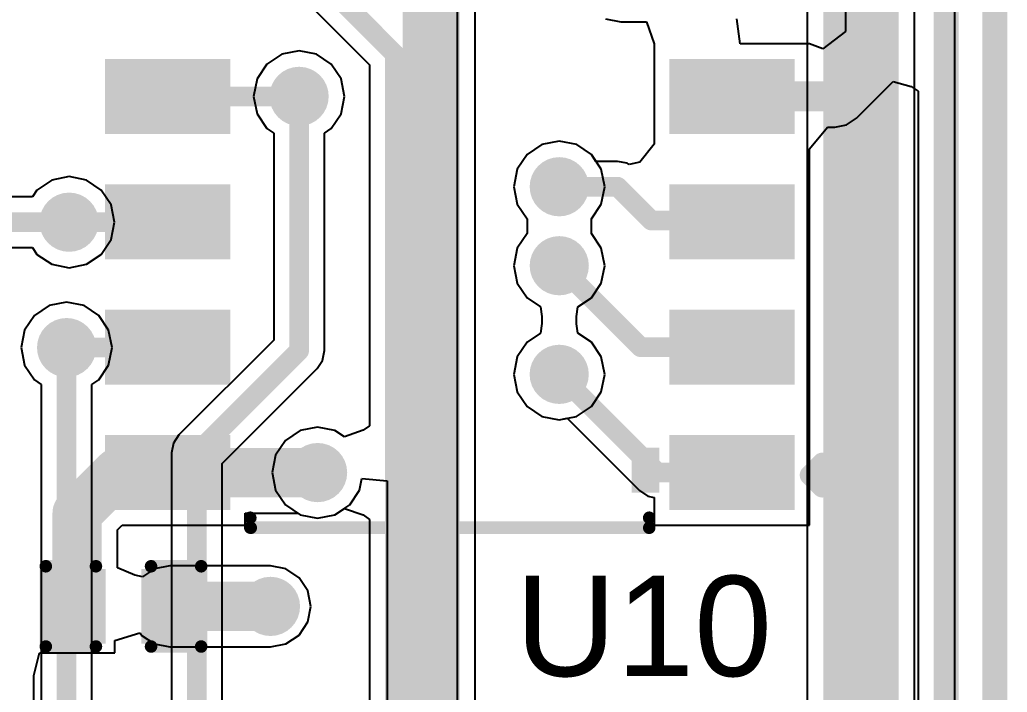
# Model space of a CAD drawing. Header units: millimetres. Extents: x -0.52 to 3.79, y -0.54 to 3.26.
# Drawn here: x 3.4003 to 3.7944, y 1.6866 to 1.9547 of the extents above; entities that cross this region are included whole.
import ezdxf

# ---------------------------------------------------------------- set-up
doc = ezdxf.new("R2010")
doc.units = ezdxf.units.MM
doc.header["$MEASUREMENT"] = 0
for name, color, linetype in [('BottomLayer', 5, 'Continuous'), ('BottomSolder', 6, 'Continuous'), ('Mechanical2', 216, 'Continuous'), ('TopLayer', 1, 'Continuous'), ('TopOverlay', 2, 'Continuous'), ('TopPaste', 8, 'Continuous'), ('TopSolder', 216, 'Continuous'), ('ViaHoleLayer', 16, 'Continuous')]:
    doc.layers.add(name, color=color, linetype=linetype)
doc.styles.add('Arial', font='', dxfattribs={"height": 0.2})
doc.styles.get('Arial').set_extended_font_data('Arial')

# ---------------------------------------------------------------- blocks, each defined once
blk = doc.blocks.new('16_SOIC_73')
at = {"layer": 'TopLayer'}
for points in [[(-0.025, 0.01496), (0.025, 0.01496), (0.025, -0.01496), (-0.025, -0.01496)], [(0.2002, 0.01496), (0.2502, 0.01496), (0.2502, -0.01496), (0.2002, -0.01496)], [(-0.025, -0.03504), (0.025, -0.03504), (0.025, -0.06496), (-0.025, -0.06496)], [(0.2002, -0.03504), (0.2502, -0.03504), (0.2502, -0.06496), (0.2002, -0.06496)], [(-0.025, -0.08504), (0.025, -0.08504), (0.025, -0.11496), (-0.025, -0.11496)], [(0.2002, -0.08504), (0.2502, -0.08504), (0.2502, -0.11496), (0.2002, -0.11496)], [(-0.025, -0.13504), (0.025, -0.13504), (0.025, -0.16496), (-0.025, -0.16496)], [(0.2002, -0.13504), (0.2502, -0.13504), (0.2502, -0.16496), (0.2002, -0.16496)], [(-0.025, -0.18504), (0.025, -0.18504), (0.025, -0.21496), (-0.025, -0.21496)], [(0.2002, -0.18504), (0.2502, -0.18504), (0.2502, -0.21496), (0.2002, -0.21496)], [(-0.025, -0.23504), (0.025, -0.23504), (0.025, -0.26496), (-0.025, -0.26496)], [(0.2002, -0.23504), (0.2502, -0.23504), (0.2502, -0.26496), (0.2002, -0.26496)], [(-0.025, -0.28504), (0.025, -0.28504), (0.025, -0.31496), (-0.025, -0.31496)], [(0.2002, -0.28504), (0.2502, -0.28504), (0.2502, -0.31496), (0.2002, -0.31496)], [(-0.025, -0.33504), (0.025, -0.33504), (0.025, -0.36496), (-0.025, -0.36496)], [(0.2002, -0.33504), (0.2502, -0.33504), (0.2502, -0.36496), (0.2002, -0.36496)]]:
    blk.add_hatch(color=1, dxfattribs=at).paths.add_polyline_path(points)
at = {"layer": 'TopOverlay'}
blk.add_hatch(color=2, dxfattribs=at).paths.add_polyline_path([(0.029, -0.01), (0.04, -0.01), (0.04, 0.008), (0.029, 0.008)])
at = {"layer": 'TopPaste'}
for points in [[(-0.025, 0.01496), (0.025, 0.01496), (0.025, -0.01496), (-0.025, -0.01496)], [(0.2002, 0.01496), (0.2502, 0.01496), (0.2502, -0.01496), (0.2002, -0.01496)], [(-0.025, -0.03504), (0.025, -0.03504), (0.025, -0.06496), (-0.025, -0.06496)], [(0.2002, -0.03504), (0.2502, -0.03504), (0.2502, -0.06496), (0.2002, -0.06496)], [(-0.025, -0.08504), (0.025, -0.08504), (0.025, -0.11496), (-0.025, -0.11496)], [(0.2002, -0.08504), (0.2502, -0.08504), (0.2502, -0.11496), (0.2002, -0.11496)], [(-0.025, -0.13504), (0.025, -0.13504), (0.025, -0.16496), (-0.025, -0.16496)], [(0.2002, -0.13504), (0.2502, -0.13504), (0.2502, -0.16496), (0.2002, -0.16496)], [(-0.025, -0.18504), (0.025, -0.18504), (0.025, -0.21496), (-0.025, -0.21496)], [(0.2002, -0.18504), (0.2502, -0.18504), (0.2502, -0.21496), (0.2002, -0.21496)], [(-0.025, -0.23504), (0.025, -0.23504), (0.025, -0.26496), (-0.025, -0.26496)], [(0.2002, -0.23504), (0.2502, -0.23504), (0.2502, -0.26496), (0.2002, -0.26496)], [(-0.025, -0.28504), (0.025, -0.28504), (0.025, -0.31496), (-0.025, -0.31496)], [(0.2002, -0.28504), (0.2502, -0.28504), (0.2502, -0.31496), (0.2002, -0.31496)], [(-0.025, -0.33504), (0.025, -0.33504), (0.025, -0.36496), (-0.025, -0.36496)], [(0.2002, -0.33504), (0.2502, -0.33504), (0.2502, -0.36496), (0.2002, -0.36496)]]:
    blk.add_hatch(color=8, dxfattribs=at).paths.add_polyline_path(points)
at = {"layer": 'TopSolder'}
for points in [[(-0.025, 0.01496), (0.025, 0.01496), (0.025, -0.01496), (-0.025, -0.01496)], [(0.2002, 0.01496), (0.2502, 0.01496), (0.2502, -0.01496), (0.2002, -0.01496)], [(-0.025, -0.03504), (0.025, -0.03504), (0.025, -0.06496), (-0.025, -0.06496)], [(0.2002, -0.03504), (0.2502, -0.03504), (0.2502, -0.06496), (0.2002, -0.06496)], [(-0.025, -0.08504), (0.025, -0.08504), (0.025, -0.11496), (-0.025, -0.11496)], [(0.2002, -0.08504), (0.2502, -0.08504), (0.2502, -0.11496), (0.2002, -0.11496)], [(-0.025, -0.13504), (0.025, -0.13504), (0.025, -0.16496), (-0.025, -0.16496)], [(0.2002, -0.13504), (0.2502, -0.13504), (0.2502, -0.16496), (0.2002, -0.16496)], [(-0.025, -0.18504), (0.025, -0.18504), (0.025, -0.21496), (-0.025, -0.21496)], [(0.2002, -0.18504), (0.2502, -0.18504), (0.2502, -0.21496), (0.2002, -0.21496)], [(-0.025, -0.23504), (0.025, -0.23504), (0.025, -0.26496), (-0.025, -0.26496)], [(0.2002, -0.23504), (0.2502, -0.23504), (0.2502, -0.26496), (0.2002, -0.26496)], [(-0.025, -0.28504), (0.025, -0.28504), (0.025, -0.31496), (-0.025, -0.31496)], [(0.2002, -0.28504), (0.2502, -0.28504), (0.2502, -0.31496), (0.2002, -0.31496)], [(-0.025, -0.33504), (0.025, -0.33504), (0.025, -0.36496), (-0.025, -0.36496)], [(0.2002, -0.33504), (0.2502, -0.33504), (0.2502, -0.36496), (0.2002, -0.36496)]]:
    blk.add_hatch(color=216, dxfattribs=at).paths.add_polyline_path(points)
at = {"layer": 'TopOverlay'}
for points, const_width in [([(0.192, 0.022), (0.033, 0.022)], 0.005), ([(0.033, 0.022), (0.033, 0.018)], 0.005), ([(0.1922, 0.02194), (0.1922, 0.018)], 0.005), ([(-0.036, 0.006), (-0.036, -0.004)], 0.00787), ([(-0.031, 0.001), (-0.036, 0.006)], 0.00787), ([(-0.031, 0.001), (-0.036, -0.004)], 0.00787), ([(0.033, -0.368), (0.033, -0.372)], 0.005), ([(0.1922, -0.368), (0.1922, -0.37194)], 0.005), ([(0.192, -0.372), (0.033, -0.372)], 0.005)]:
    blk.add_lwpolyline(points, dxfattribs=dict(at, const_width=const_width))
for points, const_width in [([(0.03175, 0.022, 1), (0.03425, 0.022, 1)], 0.0025), ([(0.03175, 0.022, 1), (0.03425, 0.022, 1)], 0.0025), ([(0.19075, 0.022, 1), (0.19325, 0.022, 1)], 0.0025), ([(0.19095, 0.02194, 1), (0.19345, 0.02194, 1)], 0.0025), ([(0.03175, 0.018, 1), (0.03425, 0.018, 1)], 0.0025), ([(0.19095, 0.018, 1), (0.19345, 0.018, 1)], 0.0025), ([(-0.03797, 0.006, 1), (-0.03403, 0.006, 1)], 0.00394), ([(-0.03797, 0.006, 1), (-0.03403, 0.006, 1)], 0.00394), ([(-0.03297, 0.001, 1), (-0.02903, 0.001, 1)], 0.00394), ([(-0.03297, 0.001, 1), (-0.02903, 0.001, 1)], 0.00394), ([(-0.03797, -0.004, 1), (-0.03403, -0.004, 1)], 0.00394), ([(-0.03797, -0.004, 1), (-0.03403, -0.004, 1)], 0.00394), ([(0.03175, -0.368, 1), (0.03425, -0.368, 1)], 0.0025), ([(0.19095, -0.368, 1), (0.19345, -0.368, 1)], 0.0025), ([(0.03175, -0.372, 1), (0.03425, -0.372, 1)], 0.0025), ([(0.03175, -0.372, 1), (0.03425, -0.372, 1)], 0.0025), ([(0.19075, -0.372, 1), (0.19325, -0.372, 1)], 0.0025), ([(0.19095, -0.37194, 1), (0.19345, -0.37194, 1)], 0.0025)]:
    blk.add_lwpolyline(points, format="xyb", close=True, dxfattribs=dict(at, const_width=const_width))
blk = doc.blocks.new('C___0402_169')
at = {"layer": 'TopLayer'}
for points in [[(-0.0275, -0.0125), (-0.0275, 0.0125), (-0.0095, 0.0125), (-0.0095, -0.0125)], [(0.0095, -0.0125), (0.0095, 0.0125), (0.0275, 0.0125), (0.0275, -0.0125)]]:
    blk.add_hatch(color=1, dxfattribs=at).paths.add_polyline_path(points)
at = {"layer": 'TopPaste'}
for points in [[(-0.0275, -0.0125), (-0.0275, 0.0125), (-0.0095, 0.0125), (-0.0095, -0.0125)], [(0.0095, -0.0125), (0.0095, 0.0125), (0.0275, 0.0125), (0.0275, -0.0125)]]:
    blk.add_hatch(color=8, dxfattribs=at).paths.add_polyline_path(points)
at = {"layer": 'TopSolder'}
for points in [[(-0.02986, -0.01486), (-0.02986, 0.01486), (-0.00714, 0.01486), (-0.00714, -0.01486)], [(0.00714, -0.01486), (0.00714, 0.01486), (0.02986, 0.01486), (0.02986, -0.01486)]]:
    blk.add_hatch(color=216, dxfattribs=at).paths.add_polyline_path(points)
at = {"layer": 'TopOverlay', "const_width": 0.005}
for points in [[(-0.031, 0.016), (-0.011, 0.016)], [(-0.031, -0.016), (-0.031, 0.016)], [(0.011, 0.016), (0.031, 0.016)], [(0.031, -0.016), (0.031, 0.016)], [(-0.031, -0.016), (-0.011, -0.016)], [(0.011, -0.016), (0.031, -0.016)]]:
    blk.add_lwpolyline(points, dxfattribs=at)
at = {"layer": 'TopOverlay', "const_width": 0.0025}
for points in [[(-0.03225, 0.016, 1), (-0.02975, 0.016, 1)], [(-0.03225, 0.016, 1), (-0.02975, 0.016, 1)], [(-0.01225, 0.016, 1), (-0.00975, 0.016, 1)], [(0.00975, 0.016, 1), (0.01225, 0.016, 1)], [(0.02975, 0.016, 1), (0.03225, 0.016, 1)], [(0.02975, 0.016, 1), (0.03225, 0.016, 1)], [(-0.03225, -0.016, 1), (-0.02975, -0.016, 1)], [(-0.03225, -0.016, 1), (-0.02975, -0.016, 1)], [(-0.01225, -0.016, 1), (-0.00975, -0.016, 1)], [(0.00975, -0.016, 1), (0.01225, -0.016, 1)], [(0.02975, -0.016, 1), (0.03225, -0.016, 1)], [(0.02975, -0.016, 1), (0.03225, -0.016, 1)]]:
    blk.add_lwpolyline(points, format="xyb", close=True, dxfattribs=at)

msp = doc.modelspace()

# ---------------------------------------------------------------- hatches: boundary and pattern name
at = {"layer": 'BottomLayer'}
h = msp.add_hatch(color=5, dxfattribs=at)
edge = h.paths.add_edge_path()
edge.add_arc((3.51179, 1.92417), 0.01181, 0, 360)
h = msp.add_hatch(color=5, dxfattribs=at)
edge = h.paths.add_edge_path()
edge.add_arc((3.6156, 1.88814), 0.01181, 0, 360)
h = msp.add_hatch(color=5, dxfattribs=at)
edge = h.paths.add_edge_path()
edge.add_arc((3.42, 1.874), 0.01181, 0, 360)
h = msp.add_hatch(color=5, dxfattribs=at)
edge = h.paths.add_edge_path()
edge.add_arc((3.6156, 1.85665), 0.01181, 0, 360)
h = msp.add_hatch(color=5, dxfattribs=at)
edge = h.paths.add_edge_path()
edge.add_arc((3.419, 1.824), 0.01181, 0, 360)
h = msp.add_hatch(color=5, dxfattribs=at)
edge = h.paths.add_edge_path()
edge.add_arc((3.61558, 1.81334), 0.01181, 0, 360)
h = msp.add_hatch(color=5, dxfattribs=at)
edge = h.paths.add_edge_path()
edge.add_arc((3.51917, 1.77417), 0.01181, 0, 360)
h = msp.add_hatch(color=5, dxfattribs=at)
edge = h.paths.add_edge_path()
edge.add_arc((3.50036, 1.72082), 0.01181, 0, 360)
at = {"layer": 'BottomSolder'}
h = msp.add_hatch(color=6, dxfattribs=at)
edge = h.paths.add_edge_path()
edge.add_arc((3.51179, 1.92417), 0.00591, 0, 360)
h = msp.add_hatch(color=6, dxfattribs=at)
edge = h.paths.add_edge_path()
edge.add_arc((3.6156, 1.88814), 0.00591, 0, 360)
h = msp.add_hatch(color=6, dxfattribs=at)
edge = h.paths.add_edge_path()
edge.add_arc((3.42, 1.874), 0.00591, 0, 360)
h = msp.add_hatch(color=6, dxfattribs=at)
edge = h.paths.add_edge_path()
edge.add_arc((3.6156, 1.85665), 0.00591, 0, 360)
h = msp.add_hatch(color=6, dxfattribs=at)
edge = h.paths.add_edge_path()
edge.add_arc((3.419, 1.824), 0.00591, 0, 360)
h = msp.add_hatch(color=6, dxfattribs=at)
edge = h.paths.add_edge_path()
edge.add_arc((3.61558, 1.81334), 0.00591, 0, 360)
h = msp.add_hatch(color=6, dxfattribs=at)
edge = h.paths.add_edge_path()
edge.add_arc((3.51917, 1.77417), 0.00591, 0, 360)
h = msp.add_hatch(color=6, dxfattribs=at)
edge = h.paths.add_edge_path()
edge.add_arc((3.50036, 1.72082), 0.00591, 0, 360)
at = {"layer": 'TopLayer'}
h = msp.add_hatch(color=1, dxfattribs=at)
edge = h.paths.add_edge_path()
edge.add_arc((3.51179, 1.92417), 0.01181, 0, 360)
h = msp.add_hatch(color=1, dxfattribs=at)
edge = h.paths.add_edge_path()
edge.add_arc((3.6156, 1.88814), 0.01181, 0, 360)
h = msp.add_hatch(color=1, dxfattribs=at)
edge = h.paths.add_edge_path()
edge.add_arc((3.42, 1.874), 0.01181, 0, 360)
h = msp.add_hatch(color=1, dxfattribs=at)
edge = h.paths.add_edge_path()
edge.add_arc((3.6156, 1.85665), 0.01181, 0, 360)
h = msp.add_hatch(color=1, dxfattribs=at)
edge = h.paths.add_edge_path()
edge.add_arc((3.419, 1.824), 0.01181, 0, 360)
h = msp.add_hatch(color=1, dxfattribs=at)
edge = h.paths.add_edge_path()
edge.add_arc((3.61558, 1.81334), 0.01181, 0, 360)
h = msp.add_hatch(color=1, dxfattribs=at)
edge = h.paths.add_edge_path()
edge.add_arc((3.51917, 1.77417), 0.01181, 0, 360)
h = msp.add_hatch(color=1, dxfattribs=at)
edge = h.paths.add_edge_path()
edge.add_arc((3.50036, 1.72082), 0.01181, 0, 360)
at = {"layer": 'TopSolder'}
h = msp.add_hatch(color=216, dxfattribs=at)
edge = h.paths.add_edge_path()
edge.add_arc((3.51179, 1.92417), 0.00591, 0, 360)
h = msp.add_hatch(color=216, dxfattribs=at)
edge = h.paths.add_edge_path()
edge.add_arc((3.6156, 1.88814), 0.00591, 0, 360)
h = msp.add_hatch(color=216, dxfattribs=at)
edge = h.paths.add_edge_path()
edge.add_arc((3.42, 1.874), 0.00591, 0, 360)
h = msp.add_hatch(color=216, dxfattribs=at)
edge = h.paths.add_edge_path()
edge.add_arc((3.6156, 1.85665), 0.00591, 0, 360)
h = msp.add_hatch(color=216, dxfattribs=at)
edge = h.paths.add_edge_path()
edge.add_arc((3.419, 1.824), 0.00591, 0, 360)
h = msp.add_hatch(color=216, dxfattribs=at)
edge = h.paths.add_edge_path()
edge.add_arc((3.61558, 1.81334), 0.00591, 0, 360)
h = msp.add_hatch(color=216, dxfattribs=at)
edge = h.paths.add_edge_path()
edge.add_arc((3.51917, 1.77417), 0.00591, 0, 360)
h = msp.add_hatch(color=216, dxfattribs=at)
edge = h.paths.add_edge_path()
edge.add_arc((3.50036, 1.72082), 0.00591, 0, 360)
at = {"layer": 'ViaHoleLayer'}
h = msp.add_hatch(color=16, dxfattribs=at)
edge = h.paths.add_edge_path()
edge.add_arc((3.51179, 1.92417), 0.00591, 0, 360)
h = msp.add_hatch(color=16, dxfattribs=at)
edge = h.paths.add_edge_path()
edge.add_arc((3.6156, 1.88814), 0.00591, 0, 360)
h = msp.add_hatch(color=16, dxfattribs=at)
edge = h.paths.add_edge_path()
edge.add_arc((3.42, 1.874), 0.00591, 0, 360)
h = msp.add_hatch(color=16, dxfattribs=at)
edge = h.paths.add_edge_path()
edge.add_arc((3.6156, 1.85665), 0.00591, 0, 360)
h = msp.add_hatch(color=16, dxfattribs=at)
edge = h.paths.add_edge_path()
edge.add_arc((3.419, 1.824), 0.00591, 0, 360)
h = msp.add_hatch(color=16, dxfattribs=at)
edge = h.paths.add_edge_path()
edge.add_arc((3.61558, 1.81334), 0.00591, 0, 360)
h = msp.add_hatch(color=16, dxfattribs=at)
edge = h.paths.add_edge_path()
edge.add_arc((3.51917, 1.77417), 0.00591, 0, 360)
h = msp.add_hatch(color=16, dxfattribs=at)
edge = h.paths.add_edge_path()
edge.add_arc((3.50036, 1.72082), 0.00591, 0, 360)

# ---------------------------------------------------------------- linework, layer by layer
at = {"layer": 'BottomLayer'}
for p, q in [((3.77343, 2.93916), (3.77306, -0.45241)), ((3.75741, -0.29887), (3.75741, 2.7814)), ((3.71459, 2.22254), (3.71459, -0.28658)), ((3.57501, 1.54532), (3.57501, 2.08132)), ((3.45159, 2.02508), (3.53987, 1.9368)), ((3.50484, 1.94094), (3.49895, 1.93701)), ((3.51179, 1.94233), (3.50484, 1.94094)), ((3.51874, 1.94094), (3.51179, 1.94233)), ((3.52463, 1.93701), (3.51874, 1.94094)), ((3.49895, 1.93701), (3.49501, 1.93111)), ((3.52857, 1.93111), (3.52463, 1.93701)), ((3.53987, 1.9368), (3.53987, 1.79286)), ((3.49501, 1.93111), (3.49363, 1.92417)), ((3.52995, 1.92417), (3.52857, 1.93111)), ((3.49363, 1.92417), (3.49501, 1.91722)), ((3.52857, 1.91722), (3.52995, 1.92417)), ((3.49501, 1.91722), (3.49895, 1.91132)), ((3.52463, 1.91132), (3.52857, 1.91722)), ((3.49895, 1.91132), (3.50166, 1.90951)), ((3.52192, 1.90951), (3.52463, 1.91132)), ((3.50166, 1.90951), (3.50166, 1.82699)), ((3.52192, 1.82279), (3.52192, 1.90951)), ((3.60865, 1.90492), (3.60276, 1.90098)), ((3.6156, 1.9063), (3.60865, 1.90492)), ((3.62255, 1.90492), (3.6156, 1.9063)), ((3.62844, 1.90098), (3.62255, 1.90492)), ((3.60276, 1.90098), (3.59882, 1.89509)), ((3.63238, 1.89509), (3.62844, 1.90098)), ((3.42, 1.89216), (3.41305, 1.89078)), ((3.42695, 1.89078), (3.42, 1.89216)), ((3.59882, 1.89509), (3.59744, 1.88814)), ((3.63376, 1.88814), (3.63238, 1.89509)), ((3.41305, 1.89078), (3.40716, 1.88684)), ((3.43284, 1.88684), (3.42695, 1.89078)), ((3.59744, 1.88814), (3.59882, 1.88119)), ((3.63238, 1.88119), (3.63376, 1.88814)), ((3.40535, 1.88413), (3.38665, 1.88413)), ((3.40716, 1.88684), (3.40535, 1.88413)), ((3.43678, 1.88095), (3.43284, 1.88684)), ((3.43816, 1.874), (3.43678, 1.88095)), ((3.59882, 1.88119), (3.60276, 1.8753)), ((3.62844, 1.8753), (3.63238, 1.88119)), ((3.43678, 1.86705), (3.43816, 1.874)), ((3.60276, 1.8753), (3.60276, 1.86949)), ((3.62844, 1.86949), (3.62844, 1.8753)), ((3.60276, 1.86949), (3.59882, 1.8636)), ((3.63238, 1.8636), (3.62844, 1.86949)), ((3.43284, 1.86116), (3.43678, 1.86705)), ((3.38665, 1.86387), (3.40535, 1.86387)), ((3.40535, 1.86387), (3.40716, 1.86116)), ((3.40716, 1.86116), (3.41305, 1.85722)), ((3.42695, 1.85722), (3.43284, 1.86116)), ((3.59882, 1.8636), (3.59744, 1.85665)), ((3.63376, 1.85665), (3.63238, 1.8636)), ((3.41305, 1.85722), (3.42, 1.85584)), ((3.42, 1.85584), (3.42695, 1.85722)), ((3.59744, 1.85665), (3.59882, 1.8497)), ((3.63238, 1.8497), (3.63376, 1.85665)), ((3.59882, 1.8497), (3.60276, 1.8438)), ((3.62844, 1.8438), (3.63238, 1.8497)), ((3.41205, 1.84078), (3.40616, 1.83684)), ((3.419, 1.84216), (3.41205, 1.84078)), ((3.42595, 1.84078), (3.419, 1.84216)), ((3.43184, 1.83684), (3.42595, 1.84078)), ((3.60276, 1.8438), (3.60813, 1.84021)), ((3.62306, 1.84021), (3.62844, 1.8438)), ((3.40616, 1.83684), (3.40222, 1.83095)), ((3.43578, 1.83095), (3.43184, 1.83684)), ((3.60813, 1.84021), (3.60864, 1.83644)), ((3.60864, 1.83644), (3.60864, 1.83355)), ((3.62254, 1.83643), (3.62306, 1.84021)), ((3.62254, 1.83354), (3.62254, 1.83643)), ((3.60864, 1.83355), (3.60812, 1.82978)), ((3.62305, 1.82977), (3.62254, 1.83354)), ((3.40222, 1.83095), (3.40084, 1.824)), ((3.43716, 1.824), (3.43578, 1.83095)), ((3.60812, 1.82978), (3.60274, 1.82618)), ((3.62842, 1.82618), (3.62305, 1.82977)), ((3.50166, 1.82699), (3.46384, 1.78916)), ((3.60274, 1.82618), (3.5988, 1.82029)), ((3.63236, 1.82029), (3.62842, 1.82618)), ((3.40084, 1.824), (3.40222, 1.81705)), ((3.43578, 1.81705), (3.43716, 1.824)), ((3.52115, 1.81891), (3.52192, 1.82279)), ((3.40222, 1.81705), (3.40616, 1.81116)), ((3.43184, 1.81116), (3.43578, 1.81705)), ((3.51895, 1.81563), (3.52115, 1.81891)), ((3.5988, 1.82029), (3.59742, 1.81334)), ((3.63374, 1.81334), (3.63236, 1.82029)), ((3.48113, 1.7778), (3.51895, 1.81563)), ((3.59742, 1.81334), (3.5988, 1.80639)), ((3.63236, 1.80639), (3.63374, 1.81334)), ((3.40616, 1.81116), (3.40887, 1.80935)), ((3.40887, 1.80935), (3.40887, 1.3642)), ((3.42913, 1.80935), (3.43184, 1.81116)), ((3.42913, 1.3646), (3.42913, 1.80935)), ((3.5988, 1.80639), (3.60274, 1.8005)), ((3.62842, 1.8005), (3.63236, 1.80639)), ((3.60274, 1.8005), (3.60863, 1.79656)), ((3.62253, 1.79656), (3.62842, 1.8005)), ((3.60863, 1.79656), (3.61558, 1.79518)), ((3.61558, 1.79518), (3.62253, 1.79656)), ((3.46384, 1.78916), (3.46164, 1.78588)), ((3.51222, 1.79094), (3.50632, 1.78701)), ((3.51917, 1.79233), (3.51222, 1.79094)), ((3.52611, 1.79094), (3.51917, 1.79233)), ((3.52987, 1.78844), (3.52611, 1.79094)), ((3.53739, 1.79102), (3.52987, 1.78844)), ((3.53987, 1.79286), (3.53739, 1.79102)), ((3.46164, 1.78588), (3.46087, 1.782)), ((3.50632, 1.78701), (3.50239, 1.78111)), ((3.46087, 1.782), (3.46087, 1.3822)), ((3.48113, 1.38744), (3.48113, 1.7778)), ((3.50239, 1.78111), (3.50101, 1.77417)), ((3.50101, 1.77417), (3.50239, 1.76722)), ((3.50239, 1.76722), (3.50632, 1.76132)), ((3.50632, 1.76132), (3.51222, 1.75739)), ((3.52611, 1.75739), (3.52987, 1.7599)), ((3.52987, 1.7599), (3.53739, 1.75731)), ((3.51222, 1.75739), (3.51917, 1.75601)), ((3.51917, 1.75601), (3.52611, 1.75739)), ((3.53739, 1.75731), (3.53987, 1.75547)), ((3.53987, 1.75547), (3.53987, 1.57993))]:
    msp.add_line(p, q, dxfattribs=at)
for points, const_width in [([(3.736, -0.30707), (3.736, 2.7886)], 0.03), ([(3.56487, 1.54113), (3.56487, 2.08132)], 0.00787), ([(3.45579, 2.03521), (3.55, 1.941)], 0.00787), ([(3.55, 1.52323), (3.55, 1.941)], 0.00787), ([(3.51179, 1.82279), (3.51179, 1.92417)], 0.00787), ([(3.372, 1.874), (3.42, 1.874)], 0.00787), ([(3.419, 1.36), (3.419, 1.824)], 0.00787), ([(3.471, 1.782), (3.51179, 1.82279)], 0.00787), ([(3.471, 1.378), (3.471, 1.782)], 0.00787)]:
    msp.add_lwpolyline(points, dxfattribs=dict(at, const_width=const_width))
at = {"layer": 'BottomLayer', "const_width": 0.00394}
for points in [[(3.54803, 1.941, 1), (3.55197, 1.941, 1)], [(3.54803, 1.941, 1), (3.55197, 1.941, 1)], [(3.50982, 1.92417, 1), (3.51376, 1.92417, 1)], [(3.41803, 1.874, 1), (3.42197, 1.874, 1)], [(3.41703, 1.824, 1), (3.42097, 1.824, 1)], [(3.50982, 1.82279, 1), (3.51376, 1.82279, 1)], [(3.50982, 1.82279, 1), (3.51376, 1.82279, 1)], [(3.46903, 1.782, 1), (3.47297, 1.782, 1)], [(3.46903, 1.782, 1), (3.47297, 1.782, 1)]]:
    msp.add_lwpolyline(points, format="xyb", close=True, dxfattribs=at)
at = {"layer": 'Mechanical2', "const_width": 0.01}
msp.add_lwpolyline([(3.78937, -0.49213), (3.78937, 2.97244)], dxfattribs=at)
at = {"layer": 'TopLayer'}
for p, q in [((3.58201, 1.59932), (3.58201, 2.16013)), ((3.72976, 2.13893), (3.72976, 1.95003)), ((3.63399, 1.95508), (3.64018, 1.95385)), ((3.68775, 1.94513), (3.68651, 1.95508)), ((3.64018, 1.95385), (3.65041, 1.95385)), ((3.65041, 1.95385), (3.6535, 1.94513)), ((3.72976, 1.95003), (3.7208, 1.94314)), ((3.6535, 1.94513), (3.6535, 1.94385)), ((3.6535, 1.94385), (3.6535, 1.90513)), ((3.7155, 1.94513), (3.68775, 1.94513)), ((3.7208, 1.94314), (3.7155, 1.94513)), ((3.7155, 1.94513), (3.7155, 1.94513)), ((3.73424, 1.91551), (3.74878, 1.93006)), ((3.74878, 1.93006), (3.75609, 1.92813)), ((3.75609, 1.92813), (3.75878, 1.92625)), ((3.75878, 1.92625), (3.75878, 1.60218)), ((3.73027, 1.91286), (3.73424, 1.91551)), ((3.7155, 1.9032), (3.72268, 1.91193)), ((3.72268, 1.91193), (3.72559, 1.91193)), ((3.72559, 1.91193), (3.73027, 1.91286)), ((3.60865, 1.90492), (3.60276, 1.90098)), ((3.6156, 1.9063), (3.60865, 1.90492)), ((3.62255, 1.90492), (3.6156, 1.9063)), ((3.62844, 1.90098), (3.62255, 1.90492)), ((3.6535, 1.90513), (3.64773, 1.89791)), ((3.60276, 1.90098), (3.59882, 1.89509)), ((3.63025, 1.89827), (3.62844, 1.90098)), ((3.7155, 1.89513), (3.7155, 1.9032)), ((3.63886, 1.89827), (3.63025, 1.89827)), ((3.64274, 1.8975), (3.63886, 1.89827)), ((3.6435, 1.89699), (3.64274, 1.8975)), ((3.64773, 1.89791), (3.6435, 1.89699)), ((3.59882, 1.89509), (3.59744, 1.88814)), ((3.7155, 1.8932), (3.7155, 1.89513)), ((3.7155, 1.8532), (3.7155, 1.8932)), ((3.59744, 1.88814), (3.59882, 1.88119)), ((3.59882, 1.88119), (3.60276, 1.8753)), ((3.60276, 1.8753), (3.60276, 1.86949)), ((3.60276, 1.86949), (3.59882, 1.8636)), ((3.59882, 1.8636), (3.59744, 1.85665)), ((3.59744, 1.85665), (3.59882, 1.8497)), ((3.7155, 1.84513), (3.7155, 1.8532)), ((3.7155, 1.8532), (3.7155, 1.8532)), ((3.59882, 1.8497), (3.60276, 1.8438)), ((3.7155, 1.80513), (3.7155, 1.84513)), ((3.7155, 1.84513), (3.7155, 1.84513)), ((3.60276, 1.8438), (3.60813, 1.84021)), ((3.60813, 1.84021), (3.60864, 1.83644)), ((3.60864, 1.83644), (3.60864, 1.83355)), ((3.60864, 1.83355), (3.60812, 1.82978)), ((3.60812, 1.82978), (3.60274, 1.82618)), ((3.60274, 1.82618), (3.5988, 1.82029)), ((3.5988, 1.82029), (3.59742, 1.81334)), ((3.59742, 1.81334), (3.5988, 1.80639)), ((3.5988, 1.80639), (3.60274, 1.8005)), ((3.7155, 1.8032), (3.7155, 1.80513)), ((3.7155, 1.79513), (3.7155, 1.8032)), ((3.60274, 1.8005), (3.60863, 1.79656)), ((3.60863, 1.79656), (3.61558, 1.79518)), ((3.61558, 1.79518), (3.61878, 1.79581)), ((3.61878, 1.79581), (3.64759, 1.767)), ((3.7155, 1.7932), (3.7155, 1.79513)), ((3.7155, 1.7532), (3.7155, 1.7932)), ((3.53594, 1.76722), (3.53687, 1.77187)), ((3.53687, 1.77187), (3.54687, 1.77088)), ((3.54687, 1.77088), (3.54687, 1.57395)), ((3.53201, 1.76132), (3.53594, 1.76722)), ((3.64759, 1.767), (3.65088, 1.7648)), ((3.65088, 1.7648), (3.6535, 1.76428)), ((3.6535, 1.76428), (3.6535, 1.7532)), ((3.4903, 1.7532), (3.4903, 1.75801)), ((3.4903, 1.75801), (3.51128, 1.75801)), ((3.51128, 1.75801), (3.51222, 1.75739)), ((3.52611, 1.75739), (3.53201, 1.76132)), ((3.51222, 1.75739), (3.51917, 1.75601)), ((3.51917, 1.75601), (3.52611, 1.75739)), ((3.43936, 1.75133), (3.44123, 1.7532)), ((3.43936, 1.73613), (3.43936, 1.75133)), ((3.44123, 1.7532), (3.4903, 1.7532)), ((3.6535, 1.7532), (3.7155, 1.7532)), ((3.44624, 1.73329), (3.43936, 1.73613)), ((3.45403, 1.73574), (3.44936, 1.73262)), ((3.46021, 1.73697), (3.45403, 1.73574)), ((3.50036, 1.73697), (3.46021, 1.73697)), ((3.50655, 1.73574), (3.50036, 1.73697)), ((3.51179, 1.73224), (3.50655, 1.73574)), ((3.44936, 1.73262), (3.44624, 1.73329)), ((3.51529, 1.727), (3.51179, 1.73224)), ((3.51652, 1.72082), (3.51529, 1.727)), ((3.51529, 1.71464), (3.51652, 1.72082)), ((3.51179, 1.7094), (3.51529, 1.71464)), ((3.43821, 1.70723), (3.44821, 1.71026)), ((3.44821, 1.71026), (3.44878, 1.7094)), ((3.43821, 1.70232), (3.43821, 1.70723)), ((3.44878, 1.7094), (3.45403, 1.7059)), ((3.50655, 1.7059), (3.51179, 1.7094)), ((3.45403, 1.7059), (3.46021, 1.70467)), ((3.46021, 1.70467), (3.50036, 1.70467)), ((3.50036, 1.70467), (3.50655, 1.7059)), ((3.40598, 1.69324), (3.40821, 1.70232)), ((3.40821, 1.70232), (3.41598, 1.70232)), ((3.41598, 1.70232), (3.43821, 1.70232)), ((3.40598, 1.39995), (3.40598, 1.69324))]:
    msp.add_line(p, q, dxfattribs=at)
for points, const_width in [([(3.77, -0.136), (3.77, 2.269)], 0.01), ([(3.57187, 1.59513), (3.57187, 2.16013)], 0.00787), ([(3.742, 1.94058), (3.742, 2.144)], 0.012), ([(3.557, 1.526), (3.557, 2.038)], 0.00787), ([(3.72559, 1.92417), (3.742, 1.94058)], 0.012), ([(3.4593, 1.92417), (3.51179, 1.92417)], 0.00787), ([(3.6845, 1.92417), (3.72559, 1.92417)], 0.012), ([(3.6156, 1.88814), (3.63886, 1.88814)], 0.00787), ([(3.63886, 1.88814), (3.6523, 1.8747)], 0.00787), ([(3.416, 1.874), (3.42, 1.874)], 0.00787), ([(3.42, 1.874), (3.45152, 1.874)], 0.00787), ([(3.6523, 1.8747), (3.68396, 1.8747)], 0.00787), ([(3.68396, 1.8747), (3.6845, 1.87417)], 0.00787), ([(3.6156, 1.85665), (3.64808, 1.82417)], 0.00787), ([(3.415, 1.824), (3.419, 1.824)], 0.00787), ([(3.419, 1.824), (3.44916, 1.824)], 0.00787), ([(3.64808, 1.82417), (3.6845, 1.82417)], 0.00787), ([(3.61558, 1.81334), (3.65475, 1.77417)], 0.00787), ([(3.42321, 1.75802), (3.43935, 1.77417)], 0.01969), ([(3.43935, 1.77417), (3.4593, 1.77417)], 0.01969), ([(3.4593, 1.77417), (3.51917, 1.77417)], 0.01969), ([(3.65475, 1.77417), (3.6845, 1.77417)], 0.00787), ([(3.42321, 1.72082), (3.42321, 1.75802)], 0.01969), ([(3.46021, 1.72082), (3.50036, 1.72082)], 0.01969)]:
    msp.add_lwpolyline(points, dxfattribs=dict(at, const_width=const_width))
for points, const_width in [([(3.739, 1.94058, 1), (3.745, 1.94058, 1)], 0.006), ([(3.739, 1.94058, 1), (3.745, 1.94058, 1)], 0.006), ([(3.45733, 1.92417, 1), (3.46127, 1.92417, 1)], 0.00394), ([(3.50982, 1.92417, 1), (3.51376, 1.92417, 1)], 0.00394), ([(3.6815, 1.92417, 1), (3.6875, 1.92417, 1)], 0.006), ([(3.72259, 1.92417, 1), (3.72859, 1.92417, 1)], 0.006), ([(3.72259, 1.92417, 1), (3.72859, 1.92417, 1)], 0.006), ([(3.61363, 1.88814, 1), (3.61757, 1.88814, 1)], 0.00394), ([(3.63689, 1.88814, 1), (3.64083, 1.88814, 1)], 0.00394), ([(3.63689, 1.88814, 1), (3.64083, 1.88814, 1)], 0.00394), ([(3.41403, 1.874, 1), (3.41797, 1.874, 1)], 0.00394), ([(3.41803, 1.874, 1), (3.42197, 1.874, 1)], 0.00394), ([(3.41803, 1.874, 1), (3.42197, 1.874, 1)], 0.00394), ([(3.44955, 1.874, 1), (3.45349, 1.874, 1)], 0.00394), ([(3.65033, 1.8747, 1), (3.65427, 1.8747, 1)], 0.00394), ([(3.65033, 1.8747, 1), (3.65427, 1.8747, 1)], 0.00394), ([(3.68199, 1.8747, 1), (3.68593, 1.8747, 1)], 0.00394), ([(3.68199, 1.8747, 1), (3.68593, 1.8747, 1)], 0.00394), ([(3.68253, 1.87417, 1), (3.68647, 1.87417, 1)], 0.00394), ([(3.61363, 1.85665, 1), (3.61757, 1.85665, 1)], 0.00394), ([(3.41303, 1.824, 1), (3.41697, 1.824, 1)], 0.00394), ([(3.41703, 1.824, 1), (3.42097, 1.824, 1)], 0.00394), ([(3.41703, 1.824, 1), (3.42097, 1.824, 1)], 0.00394), ([(3.44719, 1.824, 1), (3.45113, 1.824, 1)], 0.00394), ([(3.64611, 1.82417, 1), (3.65005, 1.82417, 1)], 0.00394), ([(3.64611, 1.82417, 1), (3.65005, 1.82417, 1)], 0.00394), ([(3.68253, 1.82417, 1), (3.68647, 1.82417, 1)], 0.00394), ([(3.61361, 1.81334, 1), (3.61755, 1.81334, 1)], 0.00394), ([(3.43443, 1.77417, 1), (3.44427, 1.77417, 1)], 0.00984), ([(3.43443, 1.77417, 1), (3.44427, 1.77417, 1)], 0.00984), ([(3.45438, 1.77417, 1), (3.46422, 1.77417, 1)], 0.00984), ([(3.45438, 1.77417, 1), (3.46422, 1.77417, 1)], 0.00984), ([(3.51424, 1.77417, 1), (3.52409, 1.77417, 1)], 0.00984), ([(3.65279, 1.77417, 1), (3.65672, 1.77417, 1)], 0.00394), ([(3.65279, 1.77417, 1), (3.65672, 1.77417, 1)], 0.00394), ([(3.68253, 1.77417, 1), (3.68647, 1.77417, 1)], 0.00394), ([(3.41829, 1.75802, 1), (3.42813, 1.75802, 1)], 0.00984), ([(3.41829, 1.75802, 1), (3.42813, 1.75802, 1)], 0.00984), ([(3.41829, 1.72082, 1), (3.42813, 1.72082, 1)], 0.00984), ([(3.45529, 1.72082, 1), (3.46513, 1.72082, 1)], 0.00984), ([(3.49544, 1.72082, 1), (3.50529, 1.72082, 1)], 0.00984)]:
    msp.add_lwpolyline(points, format="xyb", close=True, dxfattribs=dict(at, const_width=const_width))

# ---------------------------------------------------------------- block references
at = {"rotation": 180}
msp.add_blockref('16_SOIC_73', (3.6845, 1.77417), dxfattribs=at)
msp.add_blockref('C___0402_169', (3.44171, 1.72082))

# ---------------------------------------------------------------- texts
at = {"layer": 'TopOverlay', "style": 'Arial'}
msp.add_text('U10', height=0.04, dxfattribs=at).set_placement((3.59802, 1.69301))

doc.saveas('drawing.dxf')
